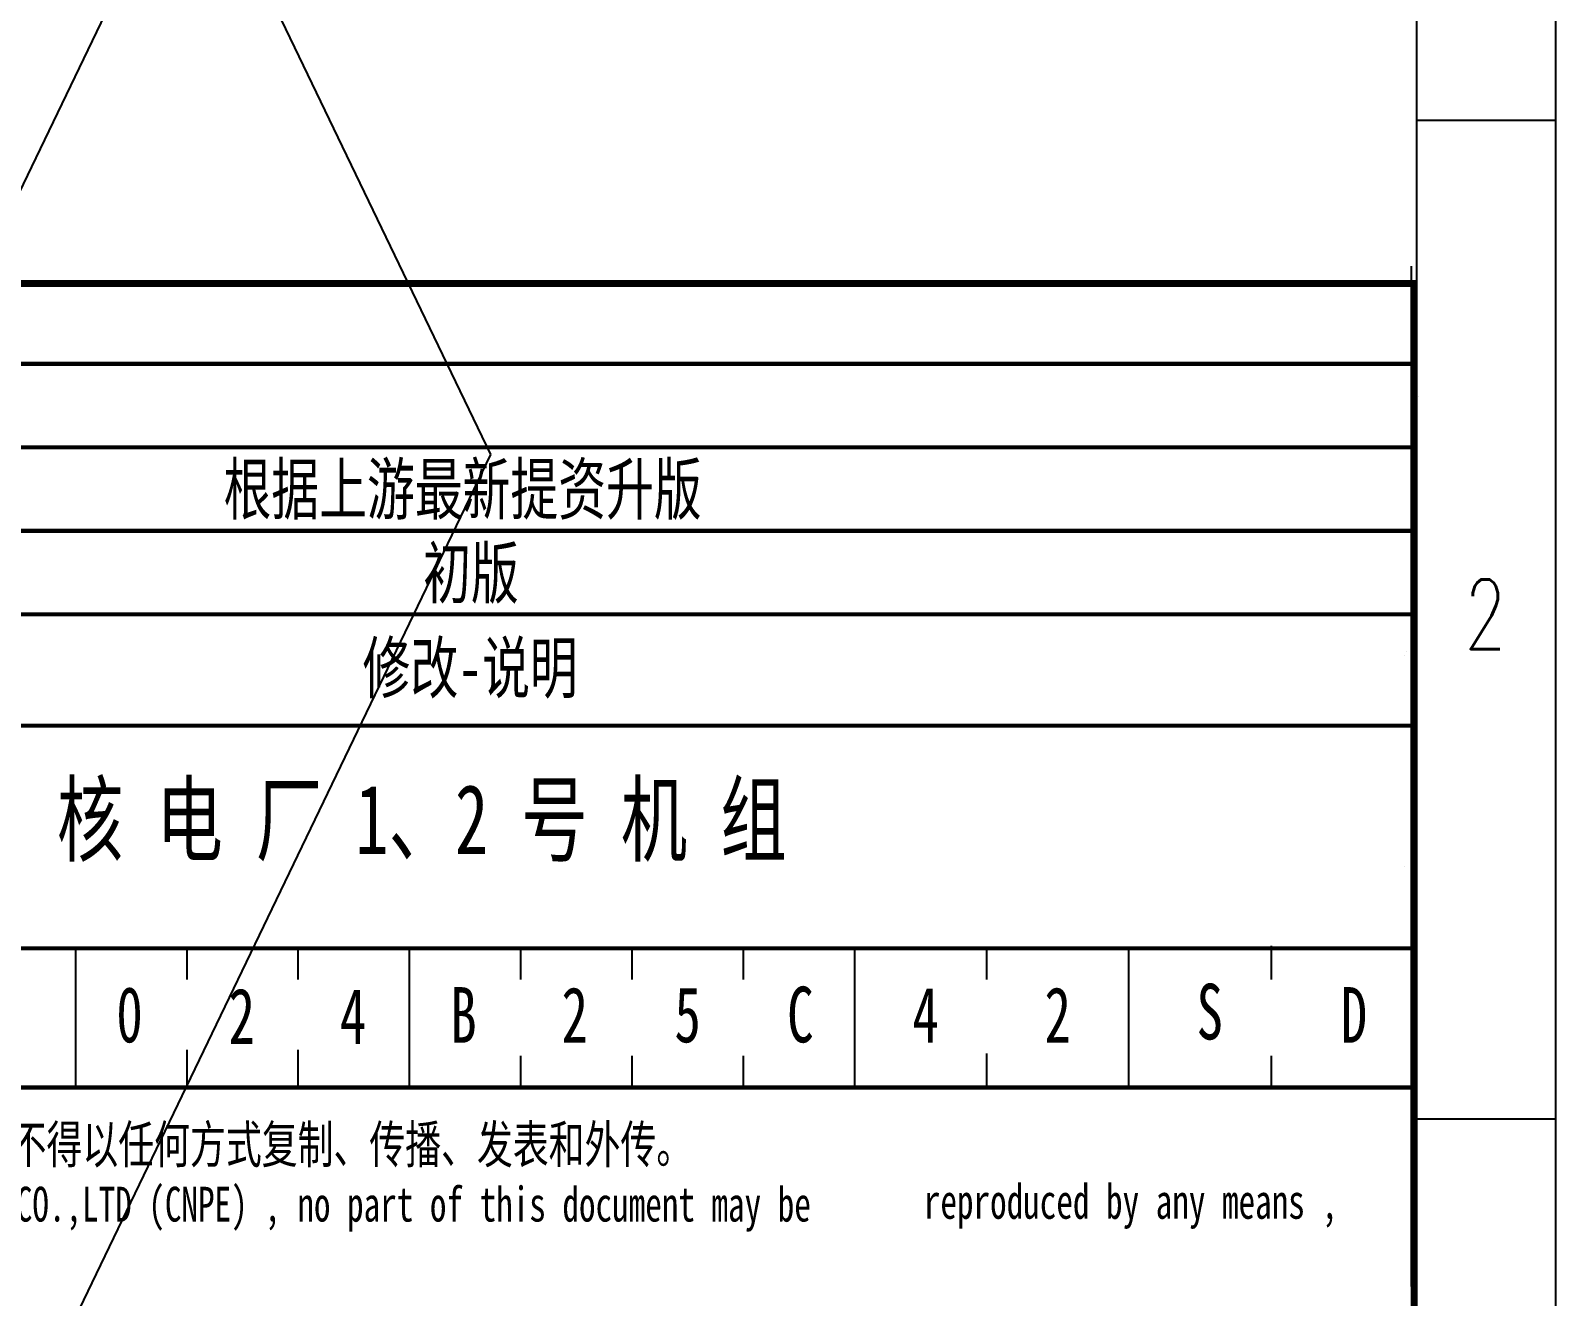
# Model space of a CAD drawing. Extents: x -383207 to 558143, y -95136 to 11777.
# Drawn here: x 506967 to 512447, y -87227 to -82679 of the extents above; entities that cross this region are included whole.
import ezdxf
from ezdxf.enums import TextEntityAlignment as Align

# ---------------------------------------------------------------- set-up
doc = ezdxf.new("R2010")
doc.units = 0
doc.linetypes.add('CONTINOUS', pattern=[0])
doc.layers.get('0').update_dxf_attribs({"linetype": 'CONTINUOUS'})
doc.layers.add('1', color=7, linetype='CONTINUOUS')
doc.layers.add('图框', color=4, linetype='CONTINOUS')
doc.styles.add('HZ', font='TXT.shx', dxfattribs={"width": 0.7, "bigfont": 'hz.shx'})
doc.styles.add('宋体', font='', dxfattribs={"width": 0.7})
doc.styles.get('宋体').set_extended_font_data('SimSun')

msp = doc.modelspace()

# ---------------------------------------------------------------- linework, layer by layer
at = {"elevation": 0}
msp.add_lwpolyline([(470396.9, -60976.4), (512446.9, -60976.4), (512446.9, -90676.4), (470396.9, -90676.4)], close=True, dxfattribs=at)
for points in [[(508555.8, -79876.7), (506738.3, -76102.5), (502654.3, -75170.4), (499379.3, -77782.2), (499379.3, -81971.2), (502654.3, -84583), (506738.3, -83650.8)], [(508620.5, -84202.5), (506803, -80428.4), (502719, -79496.2), (499443.9, -82108), (499443.9, -86297), (502719, -88908.8), (506803, -87976.7)]]:
    msp.add_lwpolyline(points, close=True)
at = {"layer": '1', "color": 2}
for p, q in [((511929, -87190.9, 0), (511929, -83525.7, 0)), ((511938.9, -87173.6, 0), (511938.9, -83588.2, 0)), ((511955.8, -83992.8, 0), (511955.8, -83992.8, 0)), ((511955.8, -83992.8, 0), (511955.8, -83992.8, 0)), ((511955.8, -83992.8, 0), (511955.8, -83992.8, 0)), ((511955.8, -83992.8, 0), (511955.8, -83992.8, 0)), ((511902.7, -84925.7, 0), (511902.7, -84925.7, 0)), ((511902.7, -84925.7, 0), (511902.7, -84925.7, 0)), ((511902.7, -84925.7, 0), (511902.7, -84925.7, 0)), ((511902.7, -84925.7, 0), (511902.7, -84925.7, 0)), ((511912.6, -84908.4, 0), (511912.6, -84908.4, 0)), ((511912.6, -84908.4, 0), (511912.6, -84908.4, 0)), ((511912.6, -84908.4, 0), (511912.6, -84908.4, 0)), ((511912.6, -84908.4, 0), (511912.6, -84908.4, 0)), ((511904.3, -85681.6, 0), (511904.3, -85681.6, 0)), ((511904.3, -85681.6, 0), (511904.3, -85681.6, 0)), ((511904.3, -85681.6, 0), (511904.3, -85681.6, 0)), ((511904.3, -85681.6, 0), (511904.3, -85681.6, 0)), ((507129, -86476.4, 0), (507129, -85976.4, 0)), ((507529, -86088.2, 0), (507529, -85976.4, 0)), ((507929, -86088.2, 0), (507929, -85976.4, 0)), ((508329, -86476.4, 0), (508329, -85976.4, 0)), ((508729, -86088.2, 0), (508729, -85976.4, 0)), ((509129, -86088.2, 0), (509129, -85976.4, 0)), ((509529, -86088.2, 0), (509529, -85976.4, 0)), ((509929, -86476.4, 0), (509929, -85976.4, 0)), ((510403.5, -86088.7, 0), (510403.5, -85976.4, 0)), ((510913.6, -86479.4, 0), (510913.6, -85979.4, 0)), ((511425.9, -86088.2, 0), (511425.9, -85967.8, 0)), ((507529, -86476.4, 0), (507529, -86340.6, 0)), ((507929, -86476.4, 0), (507929, -86340.6, 0)), ((508729, -86476.4, 0), (508729, -86363.1, 0)), ((509129, -86476.4, 0), (509129, -86363.1, 0)), ((509529, -86476.4, 0), (509529, -86363.1, 0)), ((510403.5, -86471.7, 0), (510403.5, -86354.5, 0)), ((511425.9, -86476.4, 0), (511425.9, -86363.1, 0)), ((511929, -86476.4, 0), (502929, -86476.4, 0))]:
    msp.add_line(p, q, dxfattribs=at)
at = {"layer": '1', "color": 2, "const_width": 25, "elevation": 0}
msp.add_lwpolyline([(502938.9, -90176.4), (511938.9, -90176.4), (511938.9, -83588.2), (502938.9, -83588.2)], close=True, dxfattribs=at)
at = {"layer": '1', "color": 2, "const_width": 15, "elevation": 0}
for points in [[(502929, -83876.4), (511929, -83876.4)], [(502929, -84176.4), (511929, -84176.4)], [(502929, -84476.4), (511929, -84476.4)], [(502929, -84776.4), (511929, -84776.4)], [(502929, -85176.4), (511929, -85176.4)], [(502929, -85976.4), (511929, -85976.4)], [(502929, -86476.4), (511929, -86476.4)], [(502938.9, -86476.4), (511938.9, -86476.4)]]:
    msp.add_lwpolyline(points, dxfattribs=at)
at = {"layer": '图框'}
for p, q in [((512446.9, -60976.4, 0), (512446.9, -90676.4, 0)), ((511946.9, -75826.4, 0), (511946.9, -90176.4, 0)), ((511946.9, -75826.4, 0), (511946.9, -90176.4, 0)), ((511946.9, -75826.4, 0), (511946.9, -90176.4, 0)), ((511946.9, -75826.4, 0), (511946.9, -90176.4, 0)), ((511946.9, -83001.4, 0), (512446.9, -83001.4, 0)), ((511946.9, -86588.9, 0), (512446.9, -86588.9, 0))]:
    msp.add_line(p, q, dxfattribs=at)
at = {"layer": '图框', "color": 1}
msp.add_line((511946.9, -61476.4, 0), (511946.9, -90176.4, 0), dxfattribs=at)

# ---------------------------------------------------------------- texts
at = {"color": 2, "linetype": 'Continuous', "attachment_point": 5, "style": '宋体'}
for s, width, insert, char_height in [('{\\C256;浙 江 金 七 门 核 电 厂 1、2 号 机 组}', 8184.956, (507478.5, -85526.9, 0), 250), ('0', 338.005, (507322.5, -86215.8, 0), 200), ('B', 338.005, (508522.5, -86215.8, 0), 200), ('2', 338.005, (508922.5, -86215.8, 0), 200), ('5', 338.005, (509328.1, -86215.8, 0), 200), ('C', 338.005, (509733.1, -86215.8, 0), 200), ('4', 338.005, (510183.1, -86215.8, 0), 200), ('2', 338.005, (510658.1, -86215.8, 0), 200), ('S', 338.005, (511204.5, -86205.3, 0), 200), ('D', 338.005, (511722.5, -86215.8, 0), 200)]:
    msp.add_mtext_dynamic_manual_height_columns(s, width=width, gutter_width=50, heights=[0], dxfattribs=dict(at, insert=insert, char_height=char_height))
at = {"color": 1, "linetype": 'Continuous', "char_height": 200, "attachment_point": 5, "style": '宋体'}
for s, width, insert in [('2', 200, (507725.7, -86219.9, 0)), ('4', 13.52, (508125.7, -86219.9, 0))]:
    msp.add_mtext_dynamic_manual_height_columns(s, width=width, gutter_width=2, heights=[0], dxfattribs=dict(at, insert=insert))
at = {"layer": '1', "color": 2, "style": '宋体', "width": 0.7}
for s, p in [('根据上游最新提资升版', (507660.1, -84416.3, 0)), ('初版', (508377.7, -84717.9, 0)), ('修改-说明', (508160.1, -85058.1, 0))]:
    msp.add_text(s, height=180, dxfattribs=at).set_placement(p)
at = {"layer": '1', "color": 2, "ltscale": 0.8, "style": '宋体', "width": 0.7}
for s, height, p in [('本文件产权属中国核电工程有限公司（CNPE）所有，未经书面许可，不得以任何方式复制、传播、发表和外传。', 135, (503029, -86748.3, 0)), ('This document is the property of China Nuclear Power Engineering CO.,LTD (CNPE) , no part of this document may be', 125, (503044.7, -86958.1, 0)), ('reproduced by any means , ', 125, (510176.9, -86948.1, 0))]:
    msp.add_text(s, height=height, dxfattribs=at).set_placement(p)
at = {"layer": '图框', "style": 'HZ', "width": 0.7}
msp.add_text('2', height=250, dxfattribs=at).set_placement((512194.9, -84901.1, 0), align=Align.CENTER)

doc.saveas('drawing.dxf')
